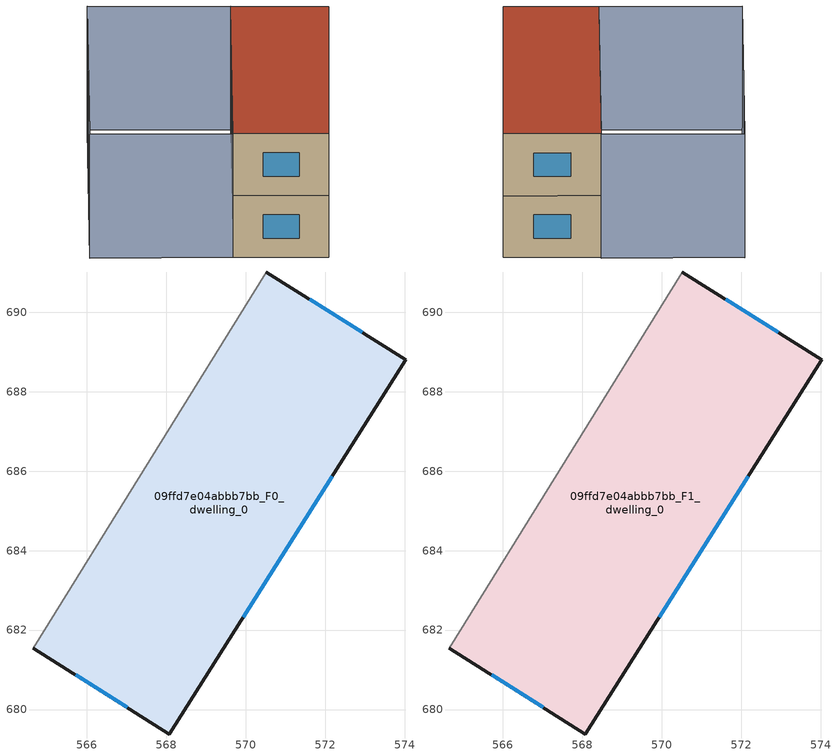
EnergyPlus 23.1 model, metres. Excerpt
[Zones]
09ffd7e04abbb7bb_F0_dwelling_0
 floor ground (EU_floor_Construction): 574.03,688.8 568.08,679.38 564.66,681.55 570.53,691.01 z0
 wall outside (EU_wall_Construction): 564.66,681.55 568.08,679.38 574.03,688.8 570.53,691.01 z0:3
 wall adiabatic (EU_wall_Construction): 570.53,691.01 564.66,681.55 z0:3
 window (EU_Window_Construction): 569.94,682.32 572.18,685.87 / 565.73,680.87 567.02,680.06 / 572.94,689.49 571.62,690.32 z0.93:2.07
09ffd7e04abbb7bb_F1_dwelling_0
 floor to 09ffd7e04abbb7bb_F0_dwelling_0 (EU_floor_Construction): 574.03,688.8 568.08,679.38 564.66,681.55 570.52,691.01 z3
 wall outside (EU_wall_Construction): 564.66,681.55 568.08,679.38 574.03,688.8 570.53,691.01 z3:6
 wall adiabatic (EU_wall_Construction): 570.53,691.01 564.66,681.55 z3:6
 window (EU_Window_Construction): 569.94,682.32 572.18,685.87 / 565.73,680.87 567.02,680.06 / 572.94,689.49 571.62,690.32 z3.93:5.07
 roof outside (EU_roof_Construction): 568.08,679.38 574.03,688.8 570.53,691.01 564.66,681.55 z6
shading: 565.38,694.28 559.5,684.8 / 559.48,684.76 565.37,694.27 / 565.37,694.27 570.55,691.05 / 570.55,691.05 564.66,681.55 / 564.66,681.55 559.48,684.76 z0:6
[Building]
EU S2 Campaign: North Axis=0; Terrain=City; Solar Distribution=FullExterior
[Site:Location]
Montreal-Trudeau.Intl.AP: Latitude=45.4667; Longitude=-73.75; Time Zone=-5; Elevation=36
[SizingPeriod:WeatherFileDays]
AnnualSizingPeriod: Begin Month=1; Begin Day of Month=1; End Month=12; End Day of Month=31; Day of Week for Start Day=Monday; Use Weather File Daylight Saving Period=No; Use Weather File Rain and Snow Indicators=No
[MATERIAL]
EU_InternalMass_Material: Roughness=MediumRough; Thickness=0.1; Conductivity=1; Density=1800; Specific Heat=900; Thermal Absorptance=0.9; Solar Absorptance=0.7; Visible Absorptance=0.7
[MATERIAL:NOMASS] Roughness=MediumRough; Thermal Absorptance=0.9; Solar Absorptance=0.7; Visible Absorptance=0.7
Name | Thermal Resistance
EU_wall_NoMass; EU_floor_NoMass | 1.36485
EU_roof_NoMass | 2.55992
[WINDOWMATERIAL:SIMPLEGLAZINGSYSTEM]
EU_Window_SimpleGlazing: UFactor=3.92339; Solar Heat Gain Coefficient=0.8; Visible Transmittance=0.8
[CONSTRUCTION]
EU_wall_Construction: EU_wall_NoMass
EU_roof_Construction: EU_roof_NoMass
EU_floor_Construction: EU_floor_NoMass
EU_Window_Construction: EU_Window_SimpleGlazing
EU_InternalMass_Construction: EU_InternalMass_Material
[ZONE] Type=1; Multiplier=1; Ceiling Height=autocalculate; Volume=136.829; Floor Area=autocalculate; Part of Total Floor Area=Yes
09ffd7e04abbb7bb_F0_dwelling_0; 09ffd7e04abbb7bb_F1_dwelling_0
[INTERNALMASS] Construction=EU_InternalMass_Construction; Surface Area=45.6095
Name | Zone or ZoneList
09ffd7e04abbb7bb_F0_dwelling_0_EU_InternalMass | 09ffd7e04abbb7bb_F0_dwelling_0
09ffd7e04abbb7bb_F1_dwelling_0_EU_InternalMass | 09ffd7e04abbb7bb_F1_dwelling_0
[OTHEREQUIPMENT] Fuel Type=Electricity; Design Level Calculation Method=Watts/Area; Power per Zone Floor Area=1; Fraction Latent=0; Fraction Radiant=0; Fraction Lost=0; Carbon Dioxide Generation Rate=0; EndUse Subcategory=EU_Step8_InternalGains
Name | Zone or ZoneList or Space or SpaceList | Schedule
EU_Step8_InternalGain_09ffd7e04abbb7bb_F0_dwelling_0_f000 | 09ffd7e04abbb7bb_F0_dwelling_0 | EU_Step8_GainSchedule_09ffd7e04abbb7bb_F0_dwelling_0_f000
EU_Step8_InternalGain_09ffd7e04abbb7bb_F1_dwelling_0_f000 | 09ffd7e04abbb7bb_F1_dwelling_0 | EU_Step8_GainSchedule_09ffd7e04abbb7bb_F1_dwelling_0_f000
[ZONEVENTILATION:DESIGNFLOWRATE] Schedule=EU_AlwaysOn; Design Flow Rate Calculation Method=AirChanges/Hour; Air Changes per Hour=0.860309; Ventilation Type=Natural; Fan Pressure Rise=0; Fan Total Efficiency=1; Constant Term Coefficient=1; Temperature Term Coefficient=0; Velocity Term Coefficient=0; Velocity Squared Term Coefficient=0; Minimum Indoor Temperature=-100; Maximum Indoor Temperature=100; Delta Temperature=-100; Minimum Outdoor Temperature=-100; Maximum Outdoor Temperature=100; Maximum Wind Speed=40
Name | Zone or ZoneList or Space or SpaceList
EU_ConstantAir_09ffd7e04abbb7bb_F0_dwelling_0 | 09ffd7e04abbb7bb_F0_dwelling_0
EU_ConstantAir_09ffd7e04abbb7bb_F1_dwelling_0 | 09ffd7e04abbb7bb_F1_dwelling_0
[HVACTEMPLATE:THERMOSTAT] Constant Heating Setpoint=20; Constant Cooling Setpoint=50
EU_HeatOnly_09ffd7e04abbb7bb_F0_dwelling_0; EU_HeatOnly_09ffd7e04abbb7bb_F1_dwelling_0
[HVACTEMPLATE:ZONE:IDEALLOADSAIRSYSTEM] System Availability Schedule=EU_AlwaysOn; Maximum Heating Supply Air Temperature=50; Minimum Cooling Supply Air Temperature=13; Maximum Heating Supply Air Humidity Ratio=0.0156; Minimum Cooling Supply Air Humidity Ratio=0.0077; Heating Limit=NoLimit; Cooling Limit=NoLimit; Heating Availability Schedule=EU_AlwaysOn; Cooling Availability Schedule=EU_CoolingOff; Dehumidification Control Type=ConstantSensibleHeatRatio; Cooling Sensible Heat Ratio=0.7; Dehumidification Setpoint=60; Humidification Control Type=None; Humidification Setpoint=30; Outdoor Air Method=None; Outdoor Air Flow Rate per Person=0.00944; Outdoor Air Flow Rate per Zone Floor Area=0; Outdoor Air Flow Rate per Zone=0; Demand Controlled Ventilation Type=None; Outdoor Air Economizer Type=NoEconomizer; Heat Recovery Type=None; Sensible Heat Recovery Effectiveness=0.7; Latent Heat Recovery Effectiveness=0.65
Name | Template Thermostat
09ffd7e04abbb7bb_F0_dwelling_0 | EU_HeatOnly_09ffd7e04abbb7bb_F0_dwelling_0
09ffd7e04abbb7bb_F1_dwelling_0 | EU_HeatOnly_09ffd7e04abbb7bb_F1_dwelling_0
[SIZING:ZONE] Zone Cooling Design Supply Air Temperature Input Method=SupplyAirTemperature; Zone Cooling Design Supply Air Temperature=13; Zone Heating Design Supply Air Temperature Input Method=SupplyAirTemperature; Zone Heating Design Supply Air Temperature=50; Zone Cooling Design Supply Air Humidity Ratio=0.008; Zone Heating Design Supply Air Humidity Ratio=0.008; Cooling Design Air Flow Method=DesignDay; Cooling Design Air Flow Rate=0; Cooling Minimum Air Flow per Zone Floor Area=0.000762; Cooling Minimum Air Flow=0; Cooling Minimum Air Flow Fraction=0.2; Heating Design Air Flow Method=DesignDay; Heating Design Air Flow Rate=0; Heating Maximum Air Flow per Zone Floor Area=0.002032; Heating Maximum Air Flow=0.141576; Heating Maximum Air Flow Fraction=0.3; Account for Dedicated Outdoor Air System=No; Dedicated Outdoor Air System Control Strategy=NeutralSupplyAir; Dedicated Outdoor Air Low Setpoint Temperature for Design=autosize; Dedicated Outdoor Air High Setpoint Temperature for Design=autosize; Zone Load Sizing Method=Sensible Load Only No Latent Load; Zone Latent Cooling Design Supply Air Humidity Ratio Input Method=HumidityRatioDifference; Zone Cooling Design Supply Air Humidity Ratio Difference=0.005; Zone Latent Heating Design Supply Air Humidity Ratio Input Method=HumidityRatioDifference; Zone Humidification Design Supply Air Humidity Ratio Difference=0.005
09ffd7e04abbb7bb_F0_dwelling_0; 09ffd7e04abbb7bb_F1_dwelling_0
[SCHEDULE:CONSTANT]
Name | Hourly Value
EU_AlwaysOn | 1
EU_CoolingOff | 0
[SCHEDULE:FILE] Column Number=1; Rows to Skip at Top=0; Number of Hours of Data=8760; Column Separator=Comma; Interpolate to Timestep=No; Minutes per Item=60; Adjust Schedule for Daylight Savings=Yes
Name | File
EU_Step8_GainSchedule_09ffd7e04abbb7bb_F0_dwelling_0_f000 | ../../schedules/09ffd7e04abbb7bb/09ffd7e04abbb7bb_F0_dwelling_0_f000_gain.csv
EU_Step8_GainSchedule_09ffd7e04abbb7bb_F1_dwelling_0_f000 | ../../schedules/09ffd7e04abbb7bb/09ffd7e04abbb7bb_F1_dwelling_0_f000_gain.csv
